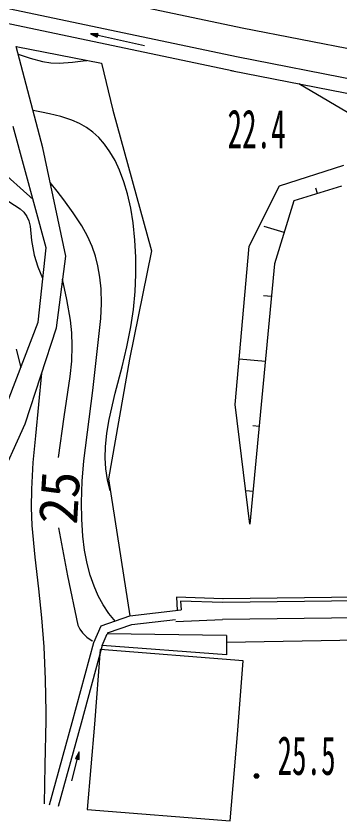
# Model space of a CAD drawing. Units: millimetres, scale not verified. Extents: x 39750 to 680000, y 20000 to 380250.
# Drawn here: x 185554 to 196564, y 226209 to 253590 of the extents above; entities that cross this region are included whole.
import ezdxf
from ezdxf.enums import TextEntityAlignment as Align

# ---------------------------------------------------------------- set-up
doc = ezdxf.new("R2010")
doc.units = ezdxf.units.MM
doc.header["$LTSCALE"] = 1000
doc.linetypes.add('CHAIN', pattern=[18.5, 12, -1.5, 3.5, -1.5])
doc.layers.add('M-BGD', color=7, linetype='Continuous', lineweight=25)
doc.layers.add('M-BMK', color=2, linetype='CHAIN', lineweight=13)
doc.styles.add('ＭＳ ゴシック', font='')
doc.styles.get('ＭＳ ゴシック').set_extended_font_data('MS Gothic')

msp = doc.modelspace()

# ---------------------------------------------------------------- linework, layer by layer
at = {"layer": 'M-BGD'}
for p, q in [((184768, 254982), (193246, 253194)), ((184569, 254002), (193047, 252214)), ((184469, 253512), (192944, 251725)), ((193246, 253194), (217685, 248420)), ((188338, 252995), (188080, 252989)), ((189917, 252575), (188080, 252989)), ((188080, 252989), (188311, 252873)), ((188106, 252983), (188330, 252987)), ((188307, 252884), (188106, 252983)), ((188131, 252978), (188319, 252980)), ((188299, 252895), (188131, 252978)), ((188155, 252972), (188308, 252973)), ((188292, 252906), (188155, 252972)), ((188180, 252967), (188296, 252966)), ((188285, 252917), (188180, 252967)), ((188204, 252961), (188285, 252959)), ((188278, 252928), (188204, 252961)), ((188273, 252946), (188229, 252955)), ((188229, 252955), (188274, 252952)), ((188271, 252940), (188229, 252955)), ((188274, 252952), (188271, 252940)), ((188285, 252959), (188278, 252928)), ((188296, 252966), (188285, 252917)), ((188308, 252973), (188292, 252906)), ((188319, 252980), (188299, 252895)), ((188330, 252987), (188307, 252884)), ((188311, 252873), (188338, 252995)), ((186468, 249107), (185556, 252557)), ((185556, 252557), (188455, 251983)), ((185625, 252296), (186036, 252155)), ((193047, 252214), (218552, 247232)), ((186036, 252155), (186454, 252045)), ((186454, 252045), (186732, 252003)), ((186732, 252003), (187019, 251992)), ((187019, 251992), (187473, 252019)), ((187473, 252019), (187930, 252077)), ((187930, 252077), (187945, 252079)), ((187945, 252079), (187960, 252081)), ((188455, 251983), (188844, 250395)), ((192859, 251741), (218456, 246741)), ((202976, 246651), (195171, 251290)), ((186415, 250323), (186132, 250376)), ((186689, 250267), (186415, 250323)), ((187081, 250172), (186689, 250267)), ((188844, 250395), (190158, 245608)), ((187449, 250053), (187081, 250172)), ((187710, 249939), (187449, 250053)), ((186579, 245702), (185453, 249830)), ((187949, 249802), (187710, 249939)), ((188169, 249640), (187949, 249802)), ((188366, 249456), (188169, 249640)), ((188565, 249229), (188366, 249456)), ((188743, 248977), (188565, 249229)), ((187241, 245426), (186468, 249107)), ((188918, 248674), (188743, 248977)), ((186130, 247349), (184567, 248750)), ((189070, 248348), (188918, 248674)), ((189218, 247953), (189070, 248348)), ((194506, 247813), (196699, 248513)), ((186950, 247631), (186716, 247926)), ((189339, 247545), (189218, 247953)), ((193478, 245760), (194506, 247813)), ((196614, 247803), (195001, 247303)), ((187180, 247334), (186950, 247631)), ((189450, 247053), (189339, 247545)), ((195807, 247553), (195750, 247737)), ((185303, 247285), (185688, 247033)), ((187499, 246897), (187180, 247334)), ((195001, 247303), (194345, 245156)), ((185688, 247033), (185812, 246915)), ((189531, 246557), (189450, 247053)), ((185812, 246915), (185914, 246777)), ((185914, 246777), (185983, 246620)), ((187787, 246451), (187499, 246897)), ((185983, 246620), (186028, 246442)), ((186028, 246442), (186082, 245951)), ((187979, 246105), (187787, 246451)), ((189595, 245967), (189531, 246557)), ((194673, 246230), (193992, 246437)), ((186082, 245951), (186166, 245462)), ((188139, 245753), (187979, 246105)), ((189626, 245394), (189595, 245967)), ((186299, 243173), (186579, 245702)), ((188254, 245427), (188139, 245753)), ((190158, 245608), (189414, 241921)), ((192999, 240371), (193478, 245760)), ((186166, 245462), (186294, 245063)), ((186933, 242983), (187241, 245426)), ((188339, 245096), (188254, 245427)), ((189630, 244797), (189626, 245394)), ((186294, 245063), (186447, 244676)), ((188405, 244708), (188339, 245096)), ((194345, 245156), (193505, 236306)), ((189603, 244218), (189630, 244797)), ((187123, 244636), (187272, 243943)), ((188442, 244311), (188405, 244708)), ((188453, 243807), (188442, 244311)), ((189544, 243611), (189603, 244218)), ((194240, 244050), (193968, 244076)), ((187272, 243943), (187391, 243249)), ((188434, 243301), (188453, 243807)), ((189456, 243018), (189544, 243611)), ((185059, 239924), (186299, 243173)), ((187391, 243249), (187436, 242815)), ((188158, 240856), (188434, 243301)), ((185866, 239713), (186933, 242983)), ((189321, 242335), (189456, 243018)), ((187436, 242815), (187451, 242375)), ((187451, 242375), (187433, 241854)), ((189156, 241652), (189321, 242335)), ((185553, 242256), (185712, 241634)), ((187433, 241854), (187385, 241332)), ((189414, 241921), (188691, 237843)), ((194030, 241837), (193137, 241922)), ((188921, 240757), (189156, 241652)), ((186329, 240376), (186431, 241445)), ((187385, 241332), (187179, 239954)), ((187858, 238464), (188158, 240856)), ((188716, 239861), (188921, 240757)), ((186224, 239311), (186329, 240376)), ((193505, 236306), (192999, 240371)), ((187179, 239954), (186987, 238577)), ((188641, 239398), (188716, 239861)), ((184450, 236617), (185866, 239713)), ((193820, 239625), (193599, 239646)), ((186140, 238405), (186224, 239311)), ((188597, 238940), (188641, 239398)), ((188588, 238564), (188597, 238940)), ((188610, 238189), (188588, 238564)), ((186086, 237499), (186140, 238405)), ((187805, 237766), (187858, 238464)), ((188667, 237812), (188610, 238189)), ((187782, 237047), (187805, 237766)), ((188755, 237437), (188667, 237812)), ((188691, 237843), (189424, 233189)), ((186080, 236876), (186086, 237499)), ((193610, 237412), (193364, 237436)), ((186105, 236254), (186080, 236876)), ((187789, 236470), (187782, 237047)), ((187826, 235892), (187789, 236470)), ((186198, 235179), (186105, 236254)), ((186996, 236177), (187307, 234551)), ((187884, 235423), (187826, 235892)), ((187972, 234963), (187884, 235423)), ((186322, 234105), (186198, 235179)), ((188075, 234569), (187972, 234963)), ((187307, 234551), (187659, 232873)), ((188205, 234194), (188075, 234569)), ((188350, 233865), (188205, 234194)), ((186429, 233119), (186322, 234105)), ((188518, 233555), (188350, 233865)), ((198804, 233840), (192584, 233759)), ((192590, 233769), (191010, 233820)), ((191010, 233820), (191033, 233382)), ((192586, 233639), (191147, 233686)), ((191147, 233686), (191163, 233389)), ((198815, 233720), (192586, 233639)), ((188712, 233267), (188518, 233555)), ((189424, 233189), (191163, 233389)), ((186505, 232132), (186429, 233119)), ((188442, 232843), (189424, 233189)), ((188929, 232997), (188712, 233267)), ((189492, 232895), (190978, 233066)), ((190981, 232994), (192578, 233064)), ((198912, 233143), (192578, 233064)), ((187659, 232873), (187721, 232729)), ((188193, 232273), (188442, 232843)), ((188665, 232604), (189492, 232895)), ((187721, 232729), (187807, 232603)), ((187807, 232603), (187958, 232464)), ((188477, 232174), (188653, 232576)), ((192707, 232516), (188653, 232576)), ((192707, 232516), (192709, 231861)), ((187464, 229558), (188193, 232273)), ((187958, 232464), (188139, 232340)), ((188139, 232340), (188156, 232329)), ((199017, 232383), (192708, 232277)), ((186556, 231019), (186505, 232132)), ((188477, 232174), (187768, 229536)), ((188415, 232035), (188216, 229503)), ((193278, 231652), (188415, 232035)), ((192709, 231861), (188477, 232174)), ((193081, 229147), (193278, 231652)), ((186577, 229904), (186556, 231019)), ((186576, 229623), (186577, 229904)), ((186548, 228101), (186576, 229623)), ((186692, 226755), (187464, 229558)), ((187768, 229536), (186988, 226703)), ((188216, 229503), (187969, 226592)), ((192831, 226209), (193081, 229147)), ((187447, 227568), (187698, 228561)), ((187698, 228561), (187576, 228334)), ((187587, 228337), (187692, 228535)), ((187598, 228344), (187686, 228511)), ((187610, 228351), (187679, 228487)), ((187621, 228358), (187673, 228462)), ((187669, 228346), (187621, 228358)), ((187632, 228365), (187667, 228438)), ((187663, 228357), (187632, 228365)), ((187644, 228371), (187661, 228413)), ((187656, 228368), (187644, 228371)), ((187650, 228370), (187661, 228413)), ((187661, 228413), (187656, 228368)), ((187667, 228438), (187663, 228357)), ((187673, 228462), (187669, 228346)), ((187679, 228487), (187676, 228334)), ((187686, 228511), (187683, 228323)), ((187692, 228536), (187690, 228311)), ((187697, 228303), (187698, 228561)), ((186518, 226786), (186548, 228101)), ((187576, 228334), (187697, 228303)), ((187690, 228311), (187587, 228337)), ((187683, 228323), (187598, 228344)), ((187676, 228334), (187610, 228351)), ((187969, 226592), (192831, 226209))]:
    msp.add_line(p, q, dxfattribs=at)
for radius in [75, 65.7, 56.3, 46.9, 37.5, 28.2, 18.8, 9.4]:
    msp.add_circle((193729, 227736), radius, dxfattribs=at)
at = {"layer": 'M-BMK'}
msp.add_spline([(196487, 255715), (199698, 255056), (202909, 254400), (206122, 253749), (209336, 253107)], degree=3, dxfattribs=at)

# ---------------------------------------------------------------- texts
at = {"layer": 'M-BGD', "style": 'ＭＳ ゴシック', "width": 0.55}
for s, p in [('22.4', (192743, 248696)), ('25.5', (194443, 227378))]:
    msp.add_text(s, height=1320, dxfattribs=at).set_placement(p, align=Align.BOTTOM_LEFT)
at = {"layer": 'M-BGD', "style": 'ＭＳ ゴシック'}
msp.add_text('25', height=1320, rotation=86.5, dxfattribs=at).set_placement((188018, 236246), align=Align.BOTTOM_LEFT)

doc.saveas('drawing.dxf')
